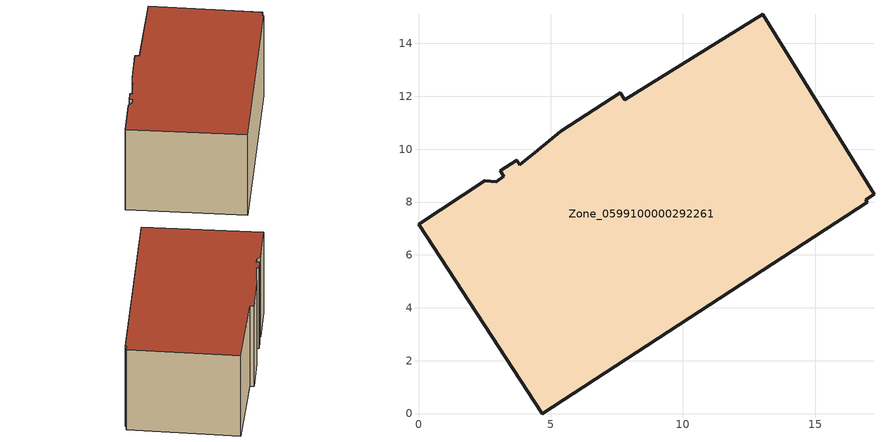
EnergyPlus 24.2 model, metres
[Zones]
Zone_0599100000292261
 floor ground (C_G): 3.83,9.4 4.51,9.95 5.38,10.67 7.62,12.13 7.79,11.86 13.02,15.09 17.23,8.29 16.91,8.09 16.96,8 4.67,0 0,7.16 2.51,8.8 2.94,8.78 3.23,8.98 3.09,9.17 3.72,9.58 z0
 wall outside (C_F): 7.79,11.86 7.62,12.13 5.38,10.67 4.51,9.95 3.83,9.4 3.72,9.58 3.09,9.17 3.23,8.98 2.94,8.78 2.51,8.8 0,7.16 4.67,0 16.96,8 16.91,8.09 17.23,8.29 13.02,15.09 7.79,11.86 z0:6.74
 roof outside (C_R): 4.51,9.95 3.83,9.4 3.72,9.58 3.09,9.17 3.23,8.98 2.94,8.78 2.51,8.8 0,7.16 4.67,0 16.96,8 16.91,8.09 17.23,8.29 13.02,15.09 7.79,11.86 7.62,12.13 5.38,10.67 z6.74
[BUILDING]
Pand.0599100000292261: North Axis=0; Terrain=City; Loads Convergence Tolerance Value=0.04; Temperature Convergence Tolerance Value=0.4; Solar Distribution=FullExterior; Maximum Number of Warmup Days=25; Minimum Number of Warmup Days=1
[Site:Location]
Rotterdam.The.Hague.AP_ZH_NLD Design_Conditions: Latitude=51.96; Longitude=4.45; Time Zone=1; Elevation=-4.5
[SITE:GROUNDTEMPERATURE:BUILDINGSURFACE]
18, 18, 18, 18, 18, 18, 18, 18, 18, 18, 18, 18
[MATERIAL] Thermal Absorptance=0.9; Solar Absorptance=0.7; Visible Absorptance=0.7
Name | Roughness | Thickness | Conductivity | Density | Specific Heat
G.D.1965 | MediumSmooth | 0.15 | 1 | 540 | 1210
F.D.1965 | Rough | 0.3 | 0.857143 | 1920 | 840
R.D.1965 | MediumRough | 0.2 | 0.08 | 1500 | 1000
[CONSTRUCTION]
C_G: G.D.1965
C_F: F.D.1965
C_R: R.D.1965
[ZONE]
Zone_0599100000292261: Type=1; Multiplier=1; Ceiling Height=Autocalculate; Volume=Autocalculate; Floor Area=autocalculate; Part of Total Floor Area=Yes
[ZONEINFILTRATION:DESIGNFLOWRATE]
Infil_Zone_0599100000292261: Zone or ZoneList or Space or SpaceList=Zone_0599100000292261; Schedule=AlwaysOn; Design Flow Rate Calculation Method=Flow/Area; Flow Rate per Floor Area=0.0042; Constant Term Coefficient=1; Temperature Term Coefficient=0; Velocity Term Coefficient=0; Velocity Squared Term Coefficient=0
[HVACTEMPLATE:ZONE:IDEALLOADSAIRSYSTEM]
Zone_0599100000292261: Maximum Heating Supply Air Temperature=50; Minimum Cooling Supply Air Temperature=13; Maximum Heating Supply Air Humidity Ratio=0.0156; Minimum Cooling Supply Air Humidity Ratio=0.0077; Heating Limit=NoLimit; Cooling Limit=NoLimit; Dehumidification Control Type=ConstantSensibleHeatRatio; Cooling Sensible Heat Ratio=0.7; Dehumidification Setpoint=60; Humidification Control Type=None; Humidification Setpoint=30; Outdoor Air Method=None; Outdoor Air Flow Rate per Person=0.00944; Outdoor Air Flow Rate per Zone Floor Area=0; Outdoor Air Flow Rate per Zone=0; Demand Controlled Ventilation Type=None; Outdoor Air Economizer Type=NoEconomizer; Heat Recovery Type=None; Sensible Heat Recovery Effectiveness=0.7; Latent Heat Recovery Effectiveness=0.65
[ZONECONTROL:THERMOSTAT]
ThermostatControl_Zone_0599100000292261: Zone or ZoneList=Zone_0599100000292261; Control Type Schedule=DualSetpointControlType; Control 1=Thermostat_Zone_0599100000292261; Temperature Difference Between Cutout And Setpoint=0
[THERMOSTATSETPOINT:DUALSETPOINT]
Thermostat_Zone_0599100000292261: Heating Setpoint Temperature Schedule=HeatingSetpoint_Zone_0599100000292261; Cooling Setpoint Temperature Schedule=CoolingSetpoint_Zone_0599100000292261
[SCHEDULE:COMPACT]
HeatingSetpoint_Zone_0599100000292261: Through: 12/31, For: AllDays, Until: 24:00, 21
CoolingSetpoint_Zone_0599100000292261: Through: 12/31, For: AllDays, Until: 24:00, 24
DualSetpointControlType: Through: 12/31, For: AllDays, Until: 24:00, 4
AlwaysOn: Through: 12/31, For: AllDays, Until: 24:00, 1
